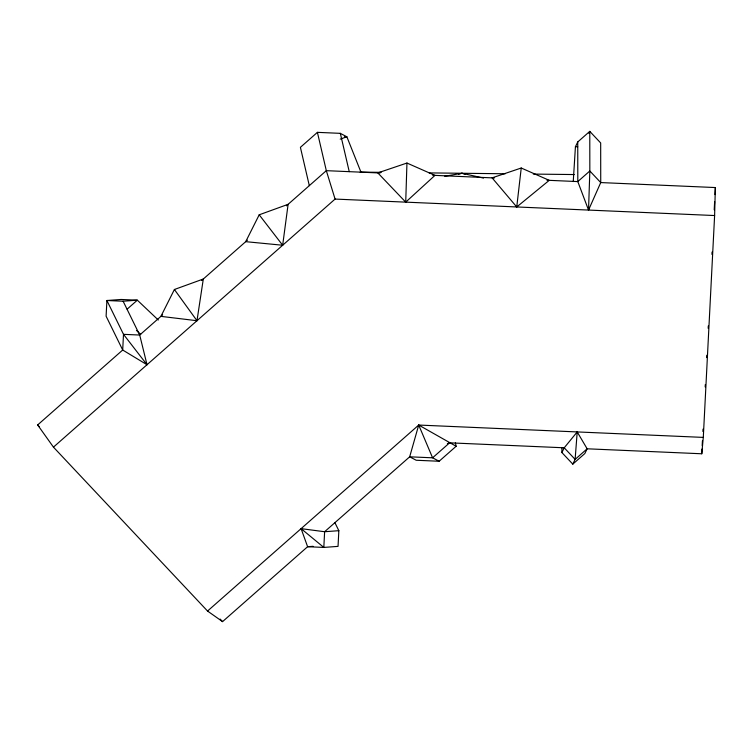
<?xml version="1.0" encoding="UTF-8"?>
<svg xmlns="http://www.w3.org/2000/svg" width="753" height="753" viewBox="0 0 753 753"><rect width="100%" height="100%" fill="white"/><g stroke="black" fill="none" stroke-linecap="round" stroke-linejoin="round"><path stroke-width="1.13" d="M561.898 447.894L561.898 452.553L572.798 464.14L575.123 459.396L587.142 448.797L701.768 453.777L703.293 437.399L714.616 215.546L715.35 187.553L600.734 182.574L589.834 170.987L589.778 131.37L577.749 141.959L575.433 146.713L573.249 181.577M405.716 202.143L406.949 163.043L377.818 172.898L405.716 202.143L434.952 175.383L406.949 163.043M577.749 141.959L577.805 181.586L588.535 210.078L589.834 170.987L577.805 181.586L546.951 180.24M334.812 522.488L338.841 530.686L338.041 546.377L323.818 547.422L307.61 546.716L222.559 621.63L207.546 611.05L53.454 447.141L37.65 424.946L122.701 350.023L123.501 334.341L106.907 300.513L121.12 299.468L137.338 300.174L158.299 320.016M701.768 453.777L702.003 449.08M702.182 445.56L702.427 440.872M702.897 431.488L703.02 429.144M705.175 386.929L705.297 384.576M706.672 357.609L706.794 355.256M708.168 328.289L708.291 325.936M711.943 254.401L712.056 252.057M714.211 209.833L714.635 201.625M714.992 194.594L715.35 187.553M561.898 452.553L564.223 447.8L577.212 431.93L575.123 459.396L564.223 447.8L449.607 442.83L447.386 443.602M516.746 206.962L521.236 168.013L549.238 180.344L516.746 206.962L492.095 177.859L521.236 168.013M282.667 245.243L288.107 204.327L259.201 214.803L245.713 241.666L282.667 245.243L259.201 214.803M196.985 320.722L203.31 279.015L174.404 289.5L160.907 316.364L196.985 320.722L174.404 289.5M703.293 437.399L418.715 425.05L409.67 456.817L324.618 531.731L323.818 547.422L301.096 528.644L324.618 531.731L338.841 530.686M588.535 210.078L600.734 182.574L600.678 142.957L589.778 131.37L588.846 133.272M361.054 172.39L346.869 136.792L340.328 133.347L317.408 132.349L300.4 147.334L309.314 185.652M127.125 309.163L137.338 300.174L123.116 301.219L106.907 300.513L106.107 316.204L122.701 350.023L147.014 364.734L139.71 335.038L123.116 301.219M162.61 314.876L139.71 335.038L123.501 334.341L147.014 364.734M201.616 280.511L247.408 240.179M286.413 205.814L326.322 170.667L380.105 173.002M53.454 447.141L335.076 199.074L714.616 215.546M207.546 611.05L418.715 425.05L456.139 446.265L439.131 461.25L416.211 460.252L409.67 456.817L432.589 457.805L439.131 461.25M449.607 442.83L432.589 457.805L418.715 425.05M572.798 464.14L584.827 453.551L587.142 448.797L577.212 431.93M340.215 139.126L346.869 136.792L344.573 136.688M458.539 174.178L461.928 173.275L483.53 178.084M444.731 176.268L461.928 173.275L465.316 174.159M313.079 546.311L307.61 546.716L301.096 528.644M360.113 172.108L381.178 172.352M429.154 172.898L505.225 173.764M533.303 174.084L574.266 174.555M575.433 146.713L577.72 146.816M432.674 175.28L494.382 177.962M136.453 330.416L140.689 334.426M37.65 424.946L39.26 426.65M220.149 619.07L222.559 621.63M335.076 199.074L326.322 170.667L317.408 132.349M455.358 442.886L456.139 446.265M340.328 133.347L349.241 171.656"/></g></svg>
